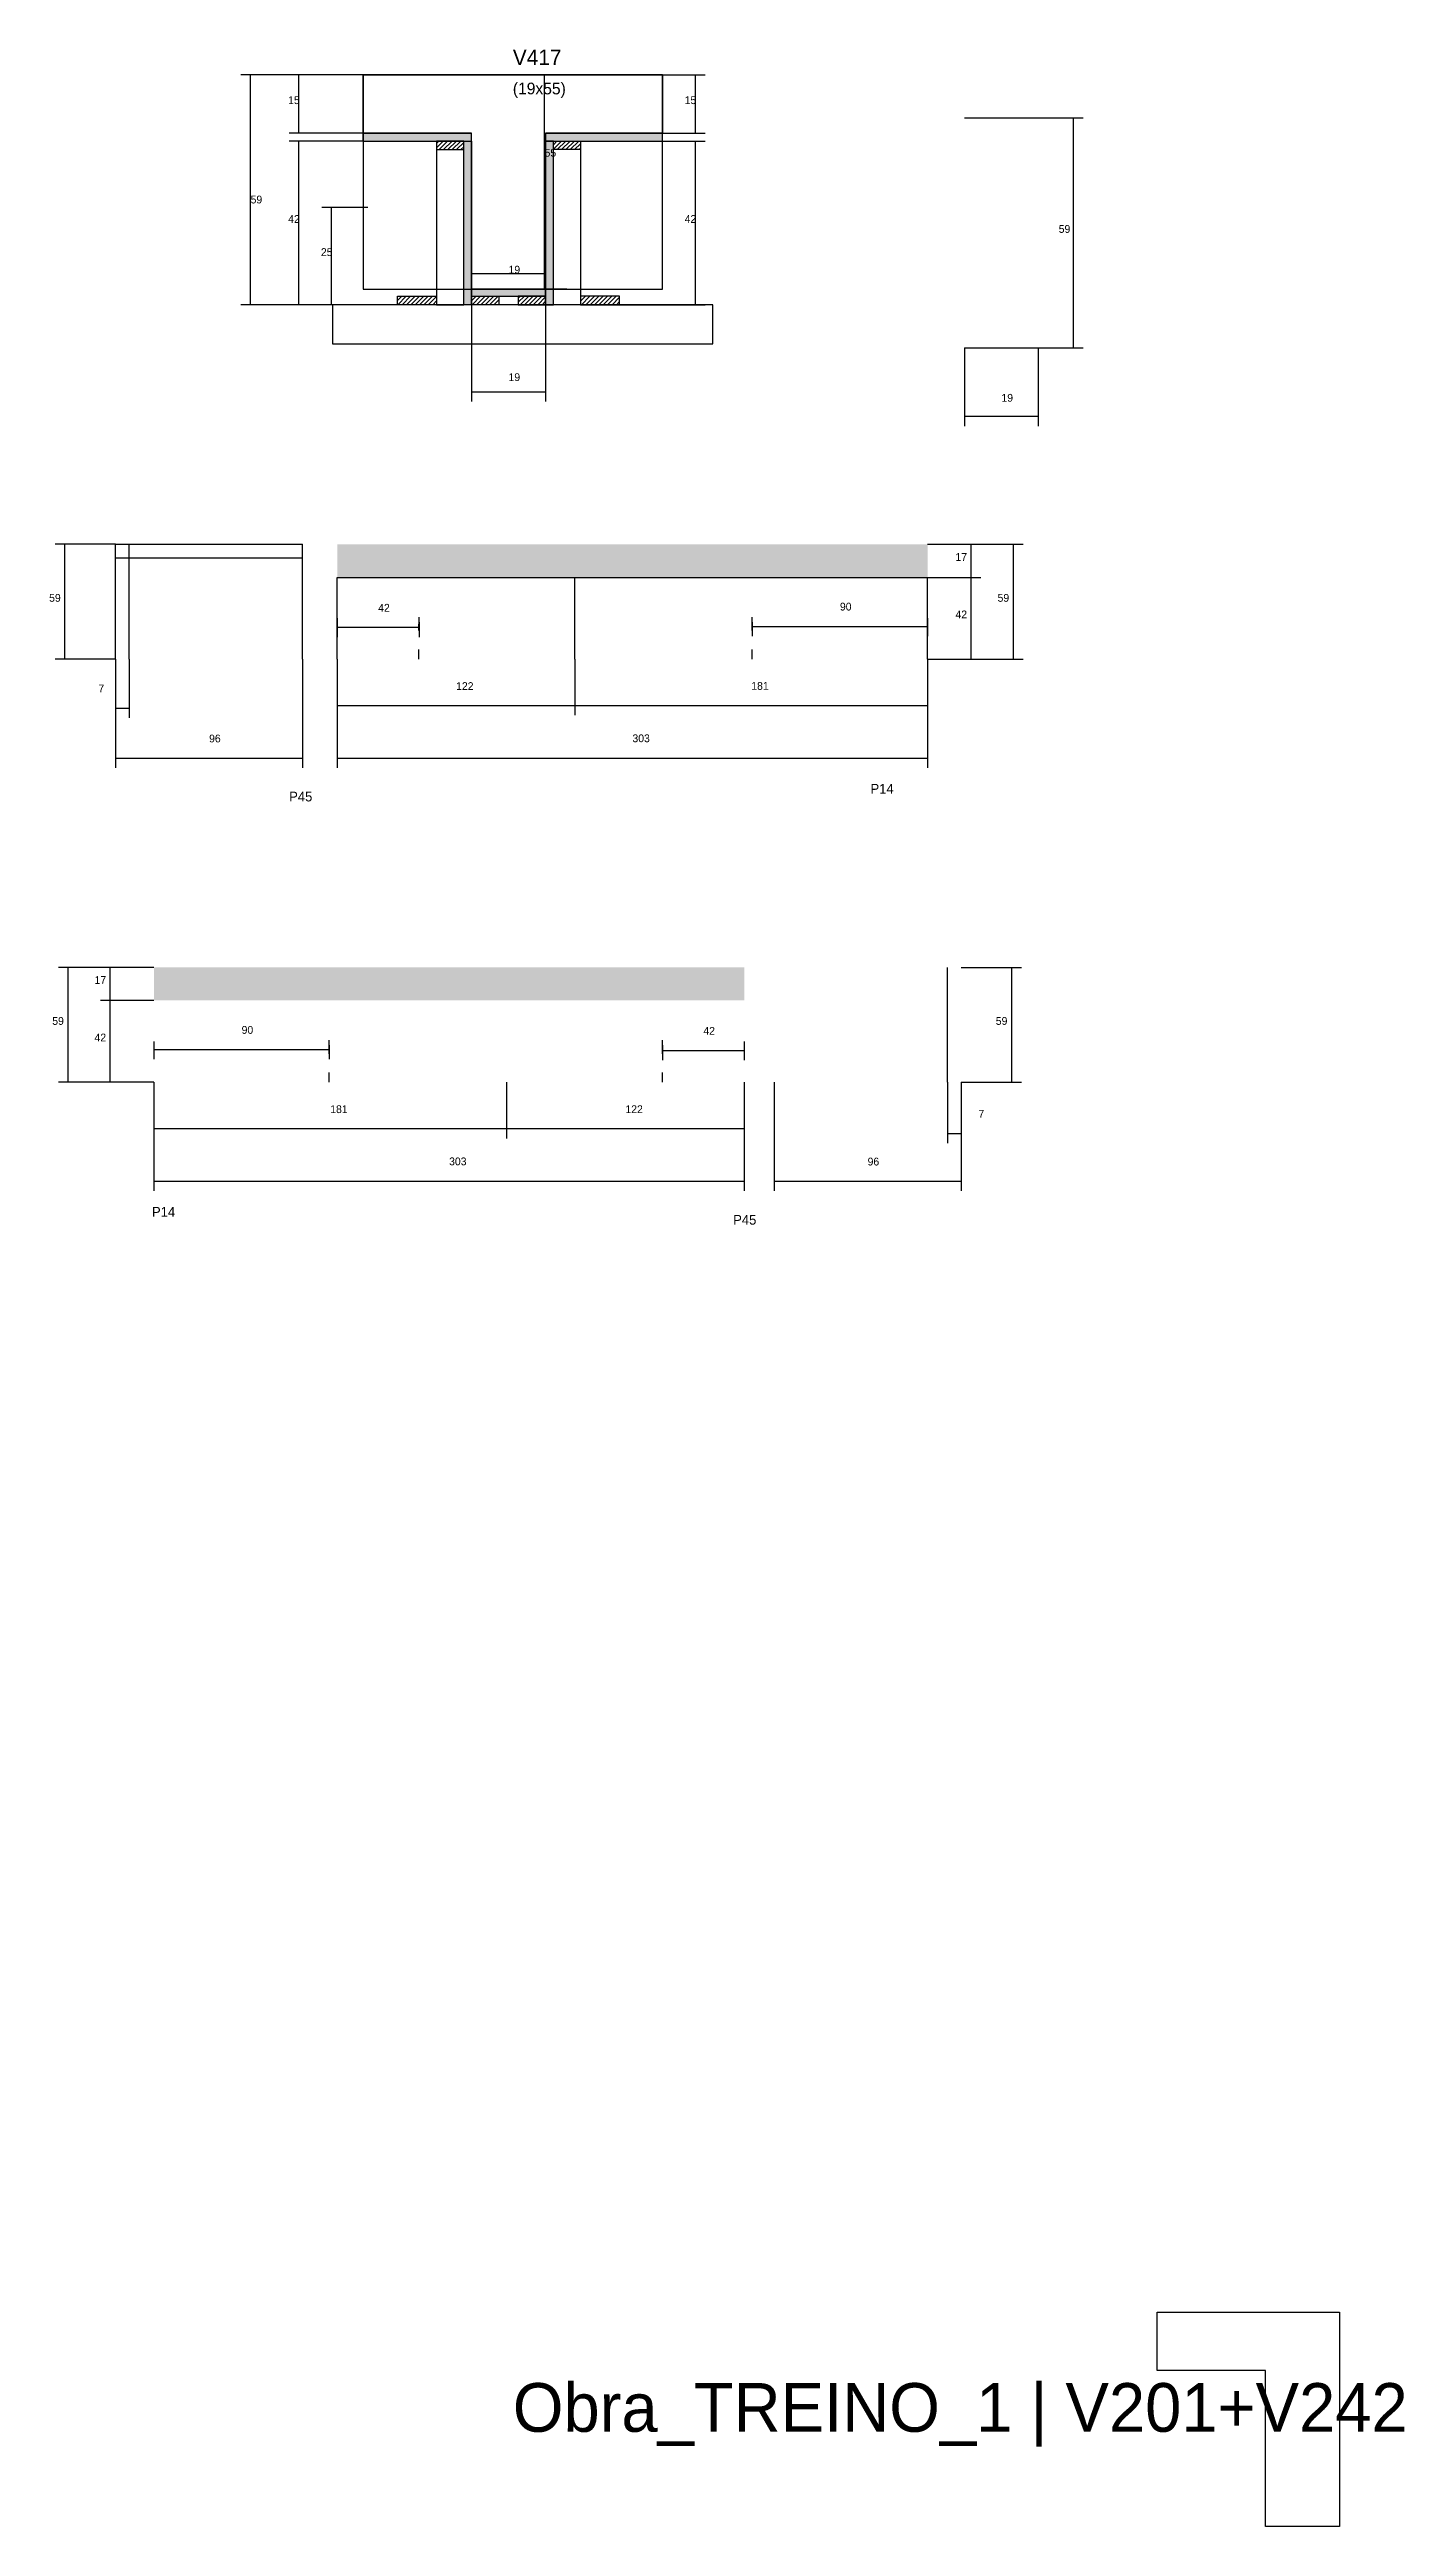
# Model space of a CAD drawing. Header units: metres. Extents: x -2848 to 22762, y -49062 to 1016.
# Drawn here: x 9362 to 10058, y -10059 to -8787 of the extents above; entities that cross this region are included whole.
import ezdxf

# ---------------------------------------------------------------- set-up
doc = ezdxf.new("R2010")
doc.units = ezdxf.units.M
for name, color, linetype in [('CONCRETO', 251, 'Continuous'), ('COTA', 4, 'Continuous'), ('Cota Seção (2x)', 4, 'Continuous'), ('Hachura', 253, 'Continuous'), ('LABEL_ID', 3, 'Continuous'), ('Madeira', 126, 'Continuous'), ('NOMENCLATURA', 7, 'Continuous'), ('Painéis', 200, 'Continuous'), ('SARR_2.2x7', 40, 'Continuous'), ('Texto Seção', 7, 'Continuous')]:
    doc.layers.add(name, color=color, linetype=linetype)

msp = doc.modelspace()

# ---------------------------------------------------------------- hatches: boundary and pattern name
at = {"layer": 'COTA'}
h = msp.add_hatch(dxfattribs=at)
h.set_pattern_fill('AR-CONC', scale=0.03)
h.paths.add_polyline_path([(9812.9, -9058), (9812.9, -9041), (9812.9, -9041), (9509.9, -9041), (9509.9, -9041), (9509.9, -9058), (9509.9, -9058), (9812.9, -9058)])
h = msp.add_hatch(dxfattribs=at)
h.set_pattern_fill('AR-CONC', scale=0.03)
h.paths.add_polyline_path([(9415.8, -9258.2), (9415.8, -9275.2), (9415.8, -9275.2), (9718.8, -9275.2), (9718.8, -9275.2), (9718.8, -9258.2), (9718.8, -9258.2), (9415.8, -9258.2)])
at = {"layer": 'Hachura'}
h = msp.add_hatch(color=8, dxfattribs=at)
h.dxf.hatch_style = 1
h.paths.add_polyline_path([(9578.8, -8834), (9578.8, -8830), (9578.8, -8830), (9523.2, -8830), (9523.2, -8830), (9523.2, -8834), (9523.2, -8834), (9578.8, -8834)])
h = msp.add_hatch(dxfattribs=at)
h.set_pattern_fill('ANSI31', scale=0.5)
h.paths.add_polyline_path([(9574.8, -8838.4), (9574.8, -8834), (9574.8, -8834), (9560.8, -8834), (9560.8, -8834), (9560.8, -8838.4), (9560.8, -8838.4), (9574.8, -8838.4)])
h = msp.add_hatch(color=8, dxfattribs=at)
h.dxf.hatch_style = 1
h.paths.add_polyline_path([(9574.8, -8834), (9578.8, -8834), (9578.8, -8834), (9578.8, -8918), (9578.8, -8918), (9574.8, -8918), (9574.8, -8918), (9574.8, -8834)])
h = msp.add_hatch(color=8, dxfattribs=at)
h.dxf.hatch_style = 1
h.paths.add_polyline_path([(9676.8, -8834), (9676.8, -8830), (9676.8, -8830), (9616.8, -8830), (9616.8, -8830), (9616.8, -8834), (9616.8, -8834), (9676.8, -8834)])
h = msp.add_hatch(color=8, dxfattribs=at)
h.dxf.hatch_style = 1
h.paths.add_polyline_path([(9620.8, -8834), (9616.8, -8834), (9616.8, -8834), (9616.8, -8918), (9616.8, -8918), (9620.8, -8918), (9620.8, -8918), (9620.8, -8834)])
h = msp.add_hatch(dxfattribs=at)
h.set_pattern_fill('ANSI31', scale=0.5)
h.paths.add_polyline_path([(9620.8, -8838.4), (9620.8, -8834), (9620.8, -8834), (9634.8, -8834), (9634.8, -8834), (9634.8, -8838.4), (9634.8, -8838.4), (9620.8, -8838.4)])
h = msp.add_hatch(dxfattribs=at)
h.set_pattern_fill('ANSI31', scale=0.5)
h.paths.add_polyline_path([(9540.8, -8918), (9540.8, -8913.6), (9540.8, -8913.6), (9560.8, -8913.6), (9560.8, -8913.6), (9560.8, -8918), (9560.8, -8918), (9540.8, -8918)])
h = msp.add_hatch(color=8, dxfattribs=at)
h.dxf.hatch_style = 1
h.paths.add_polyline_path([(9616.8, -8913.6), (9616.8, -8910), (9616.8, -8910), (9578.8, -8910), (9578.8, -8910), (9578.8, -8913.6), (9578.8, -8913.6), (9616.8, -8913.6)])
h = msp.add_hatch(dxfattribs=at)
h.set_pattern_fill('ANSI31', scale=0.5)
h.paths.add_polyline_path([(9578.8, -8918), (9578.8, -8913.6), (9578.8, -8913.6), (9592.8, -8913.6), (9592.8, -8913.6), (9592.8, -8918), (9592.8, -8918), (9578.8, -8918)])
h = msp.add_hatch(dxfattribs=at)
h.set_pattern_fill('ANSI31', scale=0.5)
h.paths.add_polyline_path([(9616.8, -8918), (9616.8, -8913.6), (9616.8, -8913.6), (9602.8, -8913.6), (9602.8, -8913.6), (9602.8, -8918), (9602.8, -8918), (9616.8, -8918)])
h = msp.add_hatch(dxfattribs=at)
h.set_pattern_fill('ANSI31', scale=0.5)
h.paths.add_polyline_path([(9654.8, -8918), (9654.8, -8913.6), (9654.8, -8913.6), (9634.8, -8913.6), (9634.8, -8913.6), (9634.8, -8918), (9634.8, -8918), (9654.8, -8918)])

# ---------------------------------------------------------------- linework, layer by layer
at = {"layer": 'CONCRETO'}
for points in [[(9523.2, -8830), (9523.2, -8800), (9676.8, -8800), (9676.8, -8830), (9616.8, -8830), (9616.8, -8910), (9578.8, -8910), (9578.8, -8830)], [(9523.2, -8910), (9676.8, -8910), (9676.8, -8800), (9523.2, -8800)], [(9930.7, -9978.6), (9930.7, -9948.6), (10024.3, -9948.6), (10024.3, -9978.6), (10024.3, -9978.6), (10024.3, -10058.6), (9986.3, -10058.6), (9986.3, -9978.6)]]:
    msp.add_lwpolyline(points, close=True, dxfattribs=at)
at = {"layer": 'COTA'}
for p, q in [((9523.2, -8800), (9460.4, -8800)), ((9465.4, -8918), (9465.4, -8800)), ((9523.2, -8800), (9485.2, -8800)), ((9490.2, -8830), (9490.2, -8800)), ((9676.8, -8800), (9698.7, -8800)), ((9693.7, -8830), (9693.7, -8800)), ((9869.7, -8822.1), (9892.7, -8822.1)), ((9887.7, -8940.1), (9887.7, -8822.1)), ((9523.2, -8830), (9485.2, -8830)), ((9523.2, -8834), (9485.2, -8834)), ((9490.2, -8918), (9490.2, -8834)), ((9676.8, -8830), (9698.7, -8830)), ((9676.8, -8834), (9698.7, -8834)), ((9693.7, -8918), (9693.7, -8834)), ((9525.5, -8868.1), (9502, -8868.1)), ((9507, -8918), (9507, -8868.1)), ((9545.2, -8918), (9460.4, -8918)), ((9545.2, -8918), (9485.2, -8918)), ((9525.5, -8918), (9502, -8918)), ((9578.8, -8918), (9578.8, -8967.7)), ((9616.8, -8918), (9616.8, -8967.7)), ((9650.4, -8918), (9698.7, -8918)), ((9831.8, -8940.1), (9831.8, -8980.3)), ((9869.7, -8940.1), (9869.7, -8980.3)), ((9869.7, -8940.1), (9892.7, -8940.1)), ((9578.8, -8962.7), (9616.8, -8962.7)), ((9831.8, -8975.3), (9869.7, -8975.3)), ((9812.9, -9041), (9840.3, -9041)), ((9812.9, -9041), (9861.9, -9041)), ((9835.3, -9058), (9835.3, -9041)), ((9856.9, -9100), (9856.9, -9041)), ((9812.9, -9058), (9840.3, -9058)), ((9812.9, -9058), (9840.3, -9058)), ((9835.3, -9100), (9835.3, -9058)), ((9396.1, -9100), (9396.1, -9155.8)), ((9396.1, -9100), (9396.1, -9130.1)), ((9403.1, -9100), (9403.1, -9130.1)), ((9492.1, -9100), (9492.1, -9155.8)), ((9509.9, -9100), (9509.9, -9128.8)), ((9509.9, -9100), (9509.9, -9155.8)), ((9631.9, -9100), (9631.9, -9128.8)), ((9631.9, -9100), (9631.9, -9128.8)), ((9812.9, -9100), (9812.9, -9128.8)), ((9812.9, -9100), (9812.9, -9155.8)), ((9812.9, -9100), (9840.3, -9100)), ((9812.9, -9100), (9861.9, -9100)), ((9396.1, -9125.1), (9403.1, -9125.1)), ((9509.9, -9123.8), (9631.9, -9123.8)), ((9631.9, -9123.8), (9812.9, -9123.8)), ((9396.1, -9150.8), (9492.1, -9150.8)), ((9509.9, -9150.8), (9812.9, -9150.8)), ((9415.8, -9258.2), (9366.8, -9258.2)), ((9371.8, -9317.2), (9371.8, -9258.2)), ((9415.8, -9258.2), (9388.4, -9258.2)), ((9393.4, -9275.2), (9393.4, -9258.2)), ((9415.8, -9275.2), (9388.4, -9275.2)), ((9415.8, -9275.2), (9388.4, -9275.2)), ((9393.4, -9317.2), (9393.4, -9275.2)), ((9415.8, -9317.2), (9366.8, -9317.2)), ((9415.8, -9317.2), (9388.4, -9317.2)), ((9415.8, -9317.2), (9415.8, -9346)), ((9415.8, -9317.2), (9415.8, -9373)), ((9596.8, -9317.2), (9596.8, -9346)), ((9596.8, -9317.2), (9596.8, -9346)), ((9718.8, -9317.2), (9718.8, -9346)), ((9718.8, -9317.2), (9718.8, -9373)), ((9734.1, -9317.2), (9734.1, -9373)), ((9823.1, -9317.2), (9823.1, -9348.4)), ((9830.1, -9317.2), (9830.1, -9373)), ((9830.1, -9317.2), (9830.1, -9348.4)), ((9415.8, -9341), (9596.8, -9341)), ((9596.8, -9341), (9718.8, -9341)), ((9823.1, -9343.4), (9830.1, -9343.4)), ((9415.8, -9368), (9718.8, -9368)), ((9734.1, -9368), (9830.1, -9368))]:
    msp.add_line(p, q, dxfattribs=at)
at = {"layer": 'Cota Seção (2x)'}
for p, q in [((9627.8, -8800), (9611.3, -8800)), ((9616.3, -8910), (9616.3, -8800)), ((9578.8, -8918), (9578.8, -8897)), ((9616.8, -8918), (9616.8, -8897)), ((9578.8, -8902), (9616.8, -8902)), ((9627.8, -8910), (9611.3, -8910)), ((9396.1, -9041), (9365.1, -9041)), ((9370.1, -9100), (9370.1, -9041)), ((9509.9, -9079), (9509.9, -9088.6)), ((9812.9, -9079), (9812.9, -9088.2)), ((9509.9, -9083.6), (9551.9, -9083.6)), ((9551.9, -9081), (9551.9, -9088.6)), ((9722.9, -9081), (9722.9, -9088.2)), ((9722.9, -9083.2), (9812.9, -9083.2)), ((9396.1, -9100), (9365.1, -9100)), ((9830.1, -9258.2), (9861.1, -9258.2)), ((9856.1, -9317.2), (9856.1, -9258.2)), ((9415.8, -9296.2), (9415.8, -9305.4)), ((9415.8, -9300.4), (9505.8, -9300.4)), ((9505.8, -9298.2), (9505.8, -9305.4)), ((9676.8, -9298.2), (9676.8, -9305.9)), ((9676.8, -9300.9), (9718.8, -9300.9)), ((9718.8, -9296.2), (9718.8, -9305.9)), ((9830.1, -9317.2), (9861.1, -9317.2))]:
    msp.add_line(p, q, dxfattribs=at)
at = {"layer": 'Madeira'}
for points in [[(9574.8, -8838.4), (9574.8, -8834), (9560.8, -8834), (9560.8, -8838.4)], [(9574.8, -8834), (9560.8, -8834), (9560.8, -8918), (9574.8, -8918)], [(9620.8, -8838.4), (9620.8, -8834), (9634.8, -8834), (9634.8, -8838.4)], [(9620.8, -8834), (9634.8, -8834), (9634.8, -8918), (9620.8, -8918)], [(9540.8, -8918), (9540.8, -8913.6), (9560.8, -8913.6), (9560.8, -8918)], [(9578.8, -8918), (9578.8, -8913.6), (9592.8, -8913.6), (9592.8, -8918)], [(9616.8, -8918), (9616.8, -8913.6), (9602.8, -8913.6), (9602.8, -8918)], [(9654.8, -8918), (9654.8, -8913.6), (9634.8, -8913.6), (9634.8, -8918)], [(9507.4, -8938), (9702.6, -8938), (9702.6, -8918), (9507.4, -8918)]]:
    msp.add_lwpolyline(points, close=True, dxfattribs=at)
at = {"layer": 'Painéis'}
for p, q in [((9831.8, -8822.1), (9869.7, -8822.1)), ((9523.2, -8830), (9578.8, -8830)), ((9523.2, -8834), (9523.2, -8830)), ((9578.8, -8834), (9578.8, -8830)), ((9578.8, -8918), (9578.8, -8834)), ((9616.8, -8830), (9676.8, -8830)), ((9616.8, -8834), (9616.8, -8830)), ((9616.8, -8918), (9616.8, -8834)), ((9676.8, -8834), (9676.8, -8830)), ((9578.8, -8910), (9616.8, -8910)), ((9578.8, -8913.6), (9578.8, -8910)), ((9616.8, -8913.6), (9616.8, -8910)), ((9831.8, -8940.1), (9869.7, -8940.1)), ((9396.1, -9041), (9492.1, -9041)), ((9396.1, -9100), (9396.1, -9041)), ((9492.1, -9100), (9492.1, -9041)), ((9509.9, -9058), (9812.9, -9058)), ((9509.9, -9100), (9509.9, -9058)), ((9631.9, -9100), (9631.9, -9058)), ((9812.9, -9100), (9812.9, -9058))]:
    msp.add_line(p, q, dxfattribs=at)
for points in [[(9578.8, -8834), (9578.8, -8830), (9523.2, -8830), (9523.2, -8834)], [(9574.8, -8834), (9578.8, -8834), (9578.8, -8918), (9574.8, -8918)], [(9676.8, -8834), (9676.8, -8830), (9616.8, -8830), (9616.8, -8834)], [(9620.8, -8834), (9616.8, -8834), (9616.8, -8918), (9620.8, -8918)], [(9616.8, -8913.6), (9616.8, -8910), (9578.8, -8910), (9578.8, -8913.6)]]:
    msp.add_lwpolyline(points, close=True, dxfattribs=at)
at = {"layer": 'SARR_2.2x7'}
for p, q in [((9403.1, -9100), (9403.1, -9041)), ((9396.1, -9048), (9492.1, -9048)), ((9551.8, -9085.3), (9551.9, -9078.4)), ((9722.9, -9085.3), (9722.9, -9078.4)), ((9551.8, -9100), (9551.8, -9095)), ((9722.9, -9100), (9722.9, -9095)), ((9823.1, -9317.2), (9823.1, -9258.2)), ((9505.8, -9302.6), (9505.8, -9295.6)), ((9676.8, -9302.6), (9676.8, -9295.6)), ((9505.8, -9317.2), (9505.8, -9312.2)), ((9676.8, -9317.2), (9676.8, -9312.2))]:
    msp.add_line(p, q, dxfattribs=at)

# ---------------------------------------------------------------- texts
at = {"layer": 'COTA'}
for s, p in [('15', (9484.7, -8815)), ('15', (9688.2, -8815)), ('59', (9465.4, -8866)), ('42', (9484.7, -8876)), ('42', (9688.2, -8876)), ('59', (9880.2, -8881.1)), ('25', (9501.5, -8893)), ('19', (9597.8, -8957.2)), ('19', (9850.8, -8967.8)), ('17', (9827.2, -9049.5)), ('59', (9848.8, -9070.5)), ('42', (9827.2, -9079)), ('7', (9387.3, -9117)), ('122', (9570.9, -9115.8)), ('181', (9722.4, -9115.7)), ('96', (9444.1, -9142.7)), ('303', (9661.4, -9142.6)), ('17', (9385.3, -9266.7)), ('59', (9363.6, -9287.7)), ('42', (9385.3, -9296.2)), ('181', (9506.3, -9333)), ('122', (9657.8, -9333)), ('7', (9839, -9335.4)), ('303', (9567.3, -9359.8)), ('96', (9782.1, -9359.9))]:
    msp.add_text(s, height=4, dxfattribs=at).set_placement(p)
at = {"layer": 'Cota Seção (2x)'}
for s, p in [('55', (9616.3, -8842)), ('19', (9597.8, -8902)), ('59', (9362, -9070.5)), ('42', (9530.9, -9075.6)), ('90', (9767.9, -9075)), ('90', (9460.8, -9292.3)), ('42', (9697.8, -9292.8)), ('59', (9847.9, -9287.7))]:
    msp.add_text(s, height=4, dxfattribs=at).set_placement(p)
at = {"layer": 'LABEL_ID'}
msp.add_text('Obra_TREINO_1 | V201+V242', height=25, dxfattribs=at).set_placement((9600, -10010))
at = {"layer": 'NOMENCLATURA'}
for s, p in [('P45', (9485.2, -9173)), ('P14', (9783.6, -9169)), ('P14', (9414.8, -9386.2)), ('P45', (9713.1, -9390.3))]:
    msp.add_text(s, height=5, dxfattribs=at).set_placement(p)
at = {"layer": 'Texto Seção'}
for s, height, p in [('V417', 8, (9600, -8795)), ('(19x55)', 6, (9600, -8810))]:
    msp.add_text(s, height=height, dxfattribs=at).set_placement(p)

doc.saveas('drawing.dxf')
